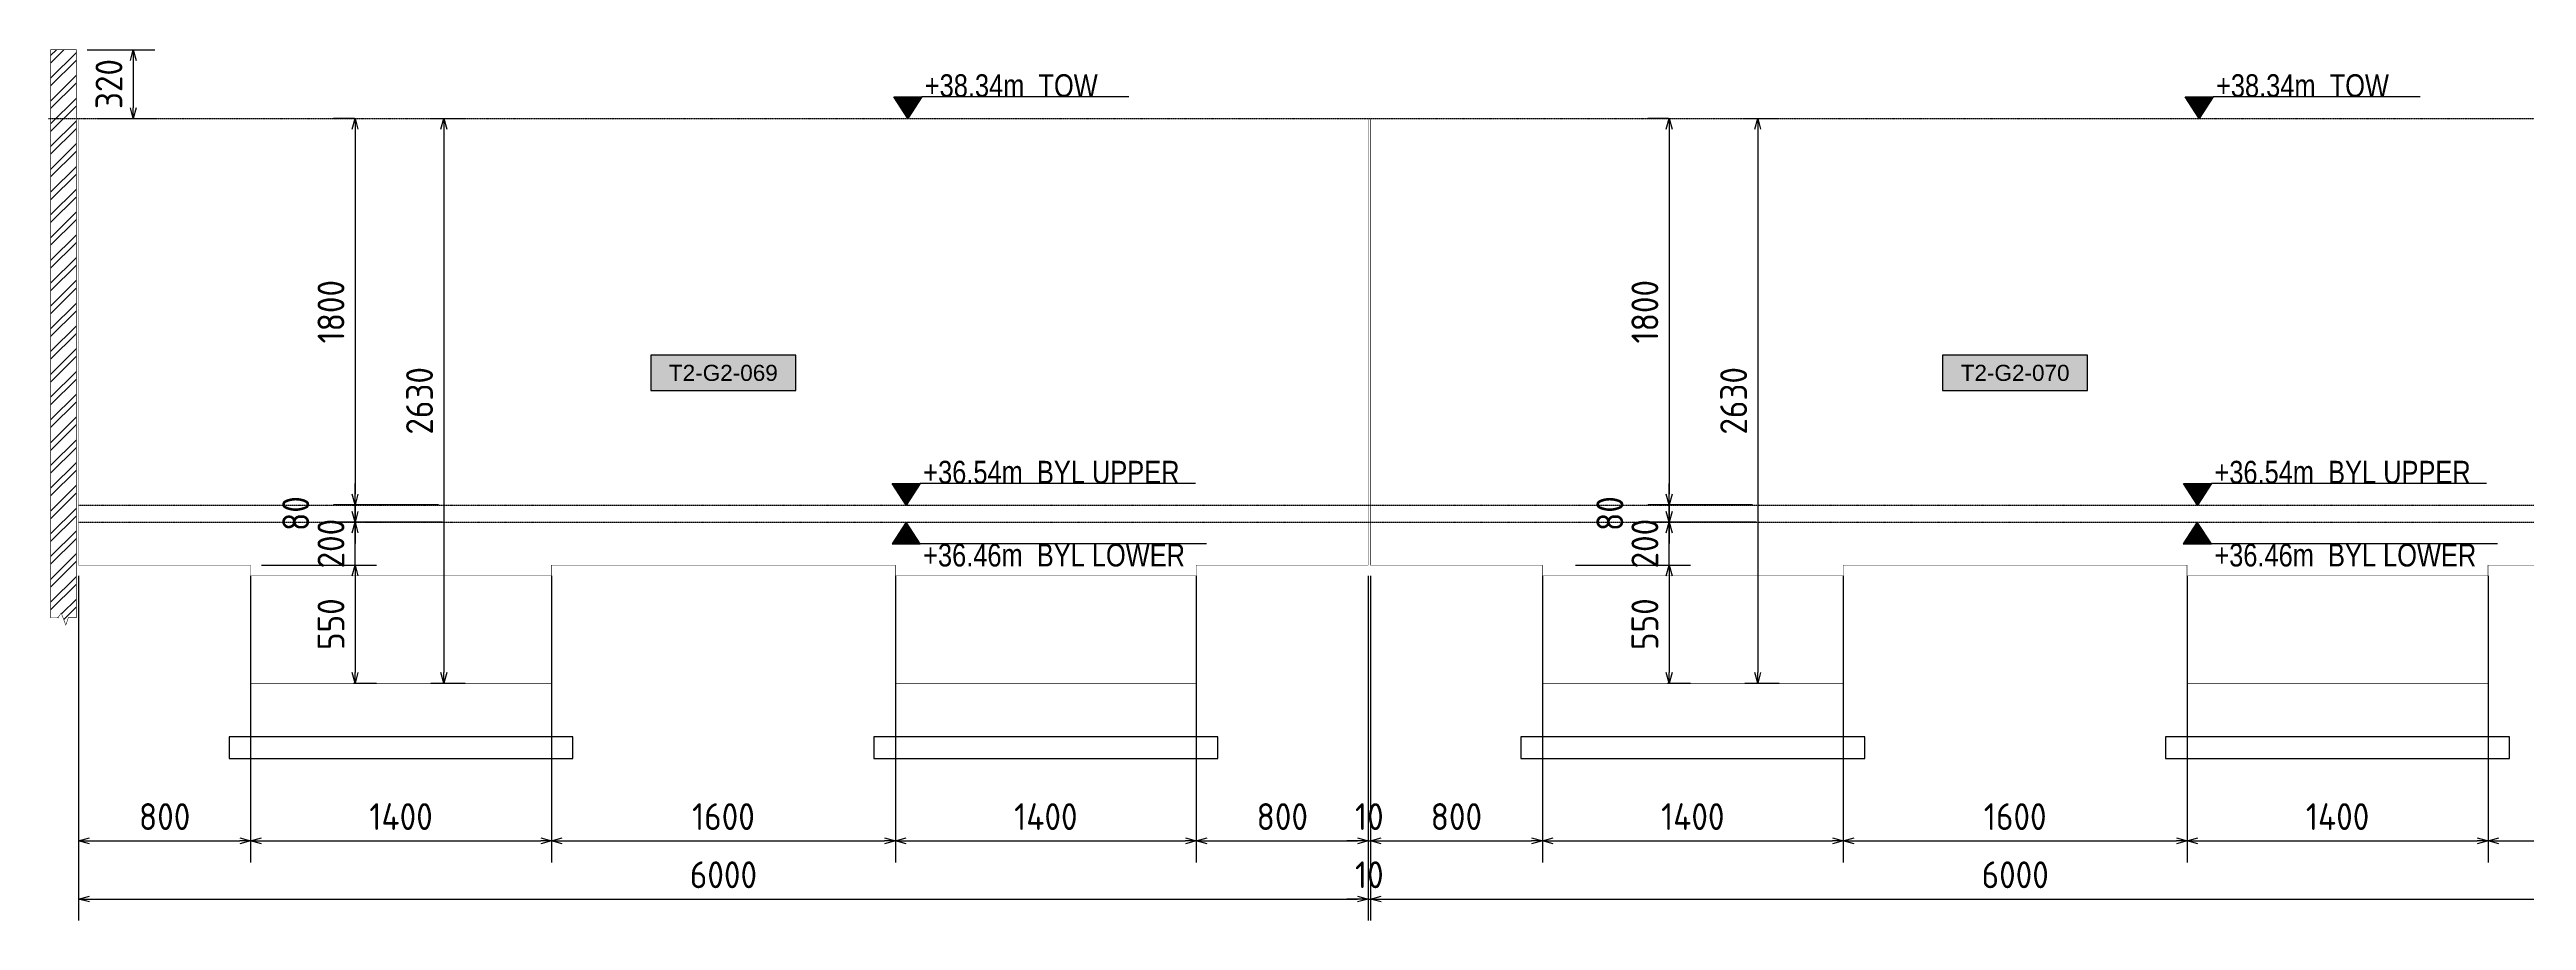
# Model space of a CAD drawing. Header units: centimetres. Extents: x -6122352 to 6876996, y -1694241 to 2592194.
# Drawn here: x 3329328 to 3340852, y 658311 to 662367 of the extents above; entities that cross this region are included whole.
import ezdxf
from ezdxf.enums import TextEntityAlignment as Align

# ---------------------------------------------------------------- set-up
doc = ezdxf.new("R2010")
doc.units = ezdxf.units.CM
doc.header["$MEASUREMENT"] = 0
doc.header["$PDMODE"] = 66
doc.header["$PDSIZE"] = 100
for name, pattern in [('CENTER', [2, 1.25, -0.25, 0.25, -0.25]), ('DASHED2', [0.375, 0.25, -0.125]), ('HIDDEN', [0.375, 0.25, -0.125])]:
    doc.linetypes.add(name, pattern=pattern)
doc.layers.get('Defpoints').update_dxf_attribs({"color": 255, "linetype": 'CENTER'})
for name, color, linetype in [('@MI-TYPE-01', 30, 'Continuous'), ('@MI-TYPE-02', 6, 'Continuous'), ('A-GLASS HATCH', 7, 'Continuous'), ('JML-Dimension', 1, 'Continuous'), ('PANEL-TAGS', 7, 'Continuous'), ('SECTION', 130, 'Continuous')]:
    doc.layers.add(name, color=color, linetype=linetype)
doc.styles.add('PANELTAG_STYLE', font='arial.ttf')
doc.styles.add('Schueco-BEMSTIL', font='isocpeur.ttf', dxfattribs={"width": 0.9})
doc.styles.add('txt-Pisa-std', font='arial.ttf', dxfattribs={"width": 0.8})
doc.dimstyles.new('MI- JWC-TXT-2.5 MM', dxfattribs={"dimscale": 1.5, "dimtxt": 2.5, "dimasz": 1, "dimexe": 2, "dimexo": 1, "dimgap": 1, "dimtad": 1, "dimdec": 0, "dimdsep": 46, "dimtxsty": 'Schueco-BEMSTIL', "dimblk": 'OPEN30', "dimcen": 0, "dimdle": 2, "dimclrd": 140, "dimclre": 8, "dimclrt": 40, "dimadec": 0, "dimazin": 2, "dimtfac": 1, "dimtdec": 0, "dimtix": 1, "dimtmove": 2, "dimatfit": 3, "dimldrblk": 'OPEN', "dimfxl": 2, "dimlwd": -1, "dimlwe": -1, "dimarcsym": 0})

# ---------------------------------------------------------------- blocks, each defined once
blk = doc.blocks.new('*U1142')
at = {"layer": 'JML-Dimension'}
h = blk.add_hatch(color=10, dxfattribs=at)
h.dxf.hatch_style = 1
h.paths.add_polyline_path([(0, 0), (-1.54, 2.37), (1.54, 2.37)])
blk.add_line((24.31, 2.37), (1.54, 2.37), dxfattribs=at)
blk.add_lwpolyline([(0, 0), (-1.54, 2.37), (1.54, 2.37), (0, 0)], dxfattribs=at)
at = {"color": 5, "style": 'txt-Pisa-std', "width": 0.8}
blk.add_attdef('+0.0', text='', height=2.5, dxfattribs=at).set_placement((1.87, 2.37), align=Align.BOTTOM_LEFT)
blk = doc.blocks.new('*U1445')
at = {"layer": 'JML-Dimension'}
h = blk.add_hatch(color=10, dxfattribs=at)
h.dxf.hatch_style = 1
h.paths.add_polyline_path([(0, 0), (-1.54, 2.37), (1.54, 2.37)])
blk.add_line((31.81, 2.37), (1.54, 2.37), dxfattribs=at)
blk.add_lwpolyline([(0, 0), (-1.54, 2.37), (1.54, 2.37), (0, 0)], dxfattribs=at)
at = {"color": 5, "style": 'txt-Pisa-std', "width": 0.8}
blk.add_attdef('+0.0', text='', height=2.5, dxfattribs=at).set_placement((1.87, 2.37), align=Align.BOTTOM_LEFT)
blk = doc.blocks.new('*U1446')
at = {"layer": 'JML-Dimension'}
h = blk.add_hatch(color=10, dxfattribs=at)
h.dxf.hatch_style = 1
h.paths.add_polyline_path([(0, 0), (-1.54, 2.37), (1.54, 2.37)])
blk.add_line((33.03, 2.37), (1.54, 2.37), dxfattribs=at)
blk.add_lwpolyline([(0, 0), (-1.54, 2.37), (1.54, 2.37), (0, 0)], dxfattribs=at)
at = {"color": 5, "style": 'txt-Pisa-std', "width": 0.8}
blk.add_attdef('+0.0', text='', height=2.5, dxfattribs=at).set_placement((1.87, 2.37), align=Align.BOTTOM_LEFT)
blk = doc.blocks.new('_Open30')
at = {"color": 0, "linetype": 'ByBlock', "lineweight": -2}
for p, q in [((-1, 0.27), (0, 0)), ((0, 0), (-1, -0.27)), ((0, 0), (-1, 0))]:
    blk.add_line(p, q, dxfattribs=at)
blk = doc.blocks.new('*D2214')
at = {"layer": '@MI-TYPE-01', "color": 8, "transparency": 16777216}
for p, q in [((3331101, 662046), (3331262, 662046)), ((3331101, 659416), (3331262, 659416))]:
    blk.add_line(p, q, dxfattribs=at)
at = {"layer": '@MI-TYPE-01', "color": 140, "transparency": 16777216}
blk.add_line((3331162, 661996), (3331162, 659466), dxfattribs=at)
at = {"layer": 'Defpoints', "color": 0, "transparency": 16777216}
for p in [(3331051, 662046), (3331051, 659416), (3331162, 659416)]:
    blk.add_point(p, dxfattribs=at)
at = {"layer": '@MI-TYPE-01', "color": 140, "transparency": 16777216, "xscale": 50, "yscale": 50, "zscale": 50}
for p, rotation in [((3331162, 662046), 90), ((3331162, 659416), 270)]:
    blk.add_blockref('_Open30', p, dxfattribs=dict(at, rotation=rotation))
at = {"layer": '@MI-TYPE-01', "color": 40, "transparency": 16777216, "insert": (3331049, 660731), "char_height": 125, "attachment_point": 5, "rotation": 90, "style": 'Schueco-BEMSTIL'}
blk.add_mtext('2630', dxfattribs=at)
blk = doc.blocks.new('_Open')
at = {"color": 0, "linetype": 'ByBlock', "lineweight": -2}
for p, q in [((-1, 0.2), (0, 0)), ((-1, -0.2), (0, 0)), ((0, 0), (-1, 0))]:
    blk.add_line(p, q, dxfattribs=at)
blk = doc.blocks.new('*D2215')
at = {"layer": '@MI-TYPE-01', "color": 8, "transparency": 16777216}
for p, q in [((3330746, 662046), (3330649, 662046)), ((3330746, 660246), (3330649, 660246))]:
    blk.add_line(p, q, dxfattribs=at)
at = {"layer": '@MI-TYPE-01', "color": 140, "transparency": 16777216}
blk.add_line((3330749, 661996), (3330749, 660296), dxfattribs=at)
at = {"layer": 'Defpoints', "color": 0, "transparency": 16777216}
for p in [(3330796, 662046), (3330749, 660246), (3330796, 660246)]:
    blk.add_point(p, dxfattribs=at)
at = {"layer": '@MI-TYPE-01', "color": 140, "transparency": 16777216, "xscale": 50, "yscale": 50, "zscale": 50}
for p, rotation in [((3330749, 662046), 90), ((3330749, 660246), 270)]:
    blk.add_blockref('_Open30', p, dxfattribs=dict(at, rotation=rotation))
at = {"layer": '@MI-TYPE-01', "color": 40, "transparency": 16777216, "insert": (3330637, 661146), "char_height": 125, "attachment_point": 5, "rotation": 90, "style": 'Schueco-BEMSTIL'}
blk.add_mtext('1800', dxfattribs=at)
blk = doc.blocks.new('*D2216')
at = {"layer": '@MI-TYPE-01', "color": 140, "transparency": 16777216}
for p, q in [((3330749, 660296), (3330749, 660346)), ((3330749, 660246), (3330749, 660166)), ((3330749, 660116), (3330749, 660066))]:
    blk.add_line(p, q, dxfattribs=at)
at = {"layer": '@MI-TYPE-01', "color": 8, "transparency": 16777216}
for p, q in [((3331137, 660246), (3330649, 660246)), ((3331154, 660166), (3330649, 660166))]:
    blk.add_line(p, q, dxfattribs=at)
at = {"layer": 'Defpoints', "color": 0, "transparency": 16777216}
for p in [(3331187, 660246), (3330749, 660166), (3331204, 660166)]:
    blk.add_point(p, dxfattribs=at)
at = {"layer": '@MI-TYPE-01', "color": 140, "transparency": 16777216, "xscale": 50, "yscale": 50, "zscale": 50}
for p, rotation in [((3330749, 660246), 270), ((3330749, 660166), 90)]:
    blk.add_blockref('_Open30', p, dxfattribs=dict(at, rotation=rotation))
at = {"layer": '@MI-TYPE-01', "color": 40, "transparency": 16777216, "insert": (3330473, 660206), "char_height": 125, "attachment_point": 5, "rotation": 90, "style": 'Schueco-BEMSTIL'}
blk.add_mtext('80', dxfattribs=at)
blk = doc.blocks.new('*D2217')
at = {"layer": '@MI-TYPE-01', "color": 8, "transparency": 16777216}
for p, q in [((3330313, 659966), (3330849, 659966)), ((3330741, 659416), (3330849, 659416))]:
    blk.add_line(p, q, dxfattribs=at)
at = {"layer": '@MI-TYPE-01', "color": 140, "transparency": 16777216}
blk.add_line((3330749, 659916), (3330749, 659466), dxfattribs=at)
at = {"layer": 'Defpoints', "color": 0, "transparency": 16777216}
for p in [(3330263, 659966), (3330691, 659416), (3330749, 659416)]:
    blk.add_point(p, dxfattribs=at)
at = {"layer": '@MI-TYPE-01', "color": 140, "transparency": 16777216, "xscale": 50, "yscale": 50, "zscale": 50}
for p, rotation in [((3330749, 659966), 90), ((3330749, 659416), 270)]:
    blk.add_blockref('_Open30', p, dxfattribs=dict(at, rotation=rotation))
at = {"layer": '@MI-TYPE-01', "color": 40, "transparency": 16777216, "insert": (3330637, 659691), "char_height": 125, "attachment_point": 5, "rotation": 90, "style": 'Schueco-BEMSTIL'}
blk.add_mtext('550', dxfattribs=at)
blk = doc.blocks.new('T2-ELE FT')
at = {"color": 12, "linetype": 'HIDDEN', "ltscale": 5, "const_width": 2}
blk.add_lwpolyline([(30306558, 1676366), (30306558, 1676866), (30307958, 1676866), (30307958, 1676366)], dxfattribs=at)
at = {"color": 12, "ltscale": 20, "const_width": 2}
blk.add_lwpolyline([(30306558, 1676366), (30307958, 1676366), (30307958, 1676116), (30306558, 1676116)], close=True, dxfattribs=at)
at = {"color": 8, "ltscale": 20}
blk.add_lwpolyline([(30306458, 1676116), (30308058, 1676116), (30308058, 1676016), (30306458, 1676016)], close=True, dxfattribs=at)
blk = doc.blocks.new('*D2161')
at = {"layer": '@MI-TYPE-01', "color": 8, "transparency": 16777216}
for p, q in [((3329463, 659916), (3329463, 658582)), ((3330263, 659916), (3330263, 658582))]:
    blk.add_line(p, q, dxfattribs=at)
at = {"layer": '@MI-TYPE-01', "color": 140, "transparency": 16777216}
blk.add_line((3329513, 658682), (3330213, 658682), dxfattribs=at)
at = {"layer": 'Defpoints', "color": 0, "transparency": 16777216}
for p in [(3329463, 659966), (3330263, 659966), (3330263, 658682)]:
    blk.add_point(p, dxfattribs=at)
at = {"layer": '@MI-TYPE-01', "color": 140, "transparency": 16777216, "xscale": 50, "yscale": 50, "zscale": 50, "rotation": 180}
blk.add_blockref('_Open30', (3329463, 658682), dxfattribs=at)
at = {"layer": '@MI-TYPE-01', "color": 140, "transparency": 16777216, "xscale": 50, "yscale": 50, "zscale": 50}
blk.add_blockref('_Open30', (3330263, 658682), dxfattribs=at)
at = {"layer": '@MI-TYPE-01', "color": 40, "transparency": 16777216, "insert": (3329863, 658795), "char_height": 125, "attachment_point": 5, "style": 'Schueco-BEMSTIL'}
blk.add_mtext('800', dxfattribs=at)
blk = doc.blocks.new('*D2162')
at = {"layer": '@MI-TYPE-01', "color": 8, "transparency": 16777216}
for p, q in [((3331663, 659916), (3331663, 658582)), ((3333263, 659916), (3333263, 658582))]:
    blk.add_line(p, q, dxfattribs=at)
at = {"layer": '@MI-TYPE-01', "color": 140, "transparency": 16777216}
blk.add_line((3331713, 658682), (3333213, 658682), dxfattribs=at)
at = {"layer": 'Defpoints', "color": 0, "transparency": 16777216}
for p in [(3331663, 659966), (3333263, 659966), (3333263, 658682)]:
    blk.add_point(p, dxfattribs=at)
at = {"layer": '@MI-TYPE-01', "color": 140, "transparency": 16777216, "xscale": 50, "yscale": 50, "zscale": 50, "rotation": 180}
blk.add_blockref('_Open30', (3331663, 658682), dxfattribs=at)
at = {"layer": '@MI-TYPE-01', "color": 140, "transparency": 16777216, "xscale": 50, "yscale": 50, "zscale": 50}
blk.add_blockref('_Open30', (3333263, 658682), dxfattribs=at)
at = {"layer": '@MI-TYPE-01', "color": 40, "transparency": 16777216, "insert": (3332463, 658795), "char_height": 125, "attachment_point": 5, "style": 'Schueco-BEMSTIL'}
blk.add_mtext('1600', dxfattribs=at)
blk = doc.blocks.new('*D2163')
at = {"layer": '@MI-TYPE-01', "color": 8, "transparency": 16777216}
for p, q in [((3333263, 659916), (3333263, 658582)), ((3334663, 659916), (3334663, 658582))]:
    blk.add_line(p, q, dxfattribs=at)
at = {"layer": '@MI-TYPE-01', "color": 140, "transparency": 16777216}
blk.add_line((3333313, 658682), (3334613, 658682), dxfattribs=at)
at = {"layer": 'Defpoints', "color": 0, "transparency": 16777216}
for p in [(3333263, 659966), (3334663, 659966), (3334663, 658682)]:
    blk.add_point(p, dxfattribs=at)
at = {"layer": '@MI-TYPE-01', "color": 140, "transparency": 16777216, "xscale": 50, "yscale": 50, "zscale": 50, "rotation": 180}
blk.add_blockref('_Open30', (3333263, 658682), dxfattribs=at)
at = {"layer": '@MI-TYPE-01', "color": 140, "transparency": 16777216, "xscale": 50, "yscale": 50, "zscale": 50}
blk.add_blockref('_Open30', (3334663, 658682), dxfattribs=at)
at = {"layer": '@MI-TYPE-01', "color": 40, "transparency": 16777216, "insert": (3333963, 658795), "char_height": 125, "attachment_point": 5, "style": 'Schueco-BEMSTIL'}
blk.add_mtext('1400', dxfattribs=at)
blk = doc.blocks.new('*D2164')
at = {"layer": '@MI-TYPE-01', "color": 8, "transparency": 16777216}
for p, q in [((3334663, 659916), (3334663, 658582)), ((3335463, 659916), (3335463, 658582))]:
    blk.add_line(p, q, dxfattribs=at)
at = {"layer": '@MI-TYPE-01', "color": 140, "transparency": 16777216}
blk.add_line((3334713, 658682), (3335413, 658682), dxfattribs=at)
at = {"layer": 'Defpoints', "color": 0, "transparency": 16777216}
for p in [(3334663, 659966), (3335463, 659966), (3335463, 658682)]:
    blk.add_point(p, dxfattribs=at)
at = {"layer": '@MI-TYPE-01', "color": 140, "transparency": 16777216, "xscale": 50, "yscale": 50, "zscale": 50, "rotation": 180}
blk.add_blockref('_Open30', (3334663, 658682), dxfattribs=at)
at = {"layer": '@MI-TYPE-01', "color": 140, "transparency": 16777216, "xscale": 50, "yscale": 50, "zscale": 50}
blk.add_blockref('_Open30', (3335463, 658682), dxfattribs=at)
at = {"layer": '@MI-TYPE-01', "color": 40, "transparency": 16777216, "insert": (3335063, 658795), "char_height": 125, "attachment_point": 5, "style": 'Schueco-BEMSTIL'}
blk.add_mtext('800', dxfattribs=at)
blk = doc.blocks.new('*D2165')
at = {"layer": '@MI-TYPE-01', "color": 8, "transparency": 16777216}
for p, q in [((3335463, 659916), (3335463, 658582)), ((3335473, 659916), (3335473, 658582))]:
    blk.add_line(p, q, dxfattribs=at)
at = {"layer": '@MI-TYPE-01', "color": 140, "transparency": 16777216}
for p, q in [((3335413, 658682), (3335363, 658682)), ((3335463, 658682), (3335473, 658682)), ((3335523, 658682), (3335573, 658682))]:
    blk.add_line(p, q, dxfattribs=at)
at = {"layer": 'Defpoints', "color": 0, "transparency": 16777216}
for p in [(3335463, 659966), (3335473, 659966), (3335473, 658682)]:
    blk.add_point(p, dxfattribs=at)
at = {"layer": '@MI-TYPE-01', "color": 140, "transparency": 16777216, "xscale": 50, "yscale": 50, "zscale": 50}
blk.add_blockref('_Open30', (3335463, 658682), dxfattribs=at)
at = {"layer": '@MI-TYPE-01', "color": 140, "transparency": 16777216, "xscale": 50, "yscale": 50, "zscale": 50, "rotation": 180}
blk.add_blockref('_Open30', (3335473, 658682), dxfattribs=at)
at = {"layer": '@MI-TYPE-01', "color": 40, "transparency": 16777216, "insert": (3335468, 658795), "char_height": 125, "attachment_point": 5, "style": 'Schueco-BEMSTIL'}
blk.add_mtext('10', dxfattribs=at)
blk = doc.blocks.new('*D2166')
at = {"layer": '@MI-TYPE-01', "color": 8, "transparency": 16777216}
for p, q in [((3335473, 659916), (3335473, 658582)), ((3336273, 659916), (3336273, 658582))]:
    blk.add_line(p, q, dxfattribs=at)
at = {"layer": '@MI-TYPE-01', "color": 140, "transparency": 16777216}
blk.add_line((3335523, 658682), (3336223, 658682), dxfattribs=at)
at = {"layer": 'Defpoints', "color": 0, "transparency": 16777216}
for p in [(3335473, 659966), (3336273, 659966), (3336273, 658682)]:
    blk.add_point(p, dxfattribs=at)
at = {"layer": '@MI-TYPE-01', "color": 140, "transparency": 16777216, "xscale": 50, "yscale": 50, "zscale": 50, "rotation": 180}
blk.add_blockref('_Open30', (3335473, 658682), dxfattribs=at)
at = {"layer": '@MI-TYPE-01', "color": 140, "transparency": 16777216, "xscale": 50, "yscale": 50, "zscale": 50}
blk.add_blockref('_Open30', (3336273, 658682), dxfattribs=at)
at = {"layer": '@MI-TYPE-01', "color": 40, "transparency": 16777216, "insert": (3335873, 658795), "char_height": 125, "attachment_point": 5, "style": 'Schueco-BEMSTIL'}
blk.add_mtext('800', dxfattribs=at)
blk = doc.blocks.new('*D2167')
at = {"layer": '@MI-TYPE-01', "color": 8, "transparency": 16777216}
for p, q in [((3336273, 659916), (3336273, 658582)), ((3337673, 659916), (3337673, 658582))]:
    blk.add_line(p, q, dxfattribs=at)
at = {"layer": '@MI-TYPE-01', "color": 140, "transparency": 16777216}
blk.add_line((3336323, 658682), (3337623, 658682), dxfattribs=at)
at = {"layer": 'Defpoints', "color": 0, "transparency": 16777216}
for p in [(3336273, 659966), (3337673, 659966), (3337673, 658682)]:
    blk.add_point(p, dxfattribs=at)
at = {"layer": '@MI-TYPE-01', "color": 140, "transparency": 16777216, "xscale": 50, "yscale": 50, "zscale": 50, "rotation": 180}
blk.add_blockref('_Open30', (3336273, 658682), dxfattribs=at)
at = {"layer": '@MI-TYPE-01', "color": 140, "transparency": 16777216, "xscale": 50, "yscale": 50, "zscale": 50}
blk.add_blockref('_Open30', (3337673, 658682), dxfattribs=at)
at = {"layer": '@MI-TYPE-01', "color": 40, "transparency": 16777216, "insert": (3336973, 658795), "char_height": 125, "attachment_point": 5, "style": 'Schueco-BEMSTIL'}
blk.add_mtext('1400', dxfattribs=at)
blk = doc.blocks.new('*D2168')
at = {"layer": '@MI-TYPE-01', "color": 8, "transparency": 16777216}
for p, q in [((3337673, 659916), (3337673, 658582)), ((3339273, 659916), (3339273, 658582))]:
    blk.add_line(p, q, dxfattribs=at)
at = {"layer": '@MI-TYPE-01', "color": 140, "transparency": 16777216}
blk.add_line((3337723, 658682), (3339223, 658682), dxfattribs=at)
at = {"layer": 'Defpoints', "color": 0, "transparency": 16777216}
for p in [(3337673, 659966), (3339273, 659966), (3339273, 658682)]:
    blk.add_point(p, dxfattribs=at)
at = {"layer": '@MI-TYPE-01', "color": 140, "transparency": 16777216, "xscale": 50, "yscale": 50, "zscale": 50, "rotation": 180}
blk.add_blockref('_Open30', (3337673, 658682), dxfattribs=at)
at = {"layer": '@MI-TYPE-01', "color": 140, "transparency": 16777216, "xscale": 50, "yscale": 50, "zscale": 50}
blk.add_blockref('_Open30', (3339273, 658682), dxfattribs=at)
at = {"layer": '@MI-TYPE-01', "color": 40, "transparency": 16777216, "insert": (3338473, 658795), "char_height": 125, "attachment_point": 5, "style": 'Schueco-BEMSTIL'}
blk.add_mtext('1600', dxfattribs=at)
blk = doc.blocks.new('*D2169')
at = {"layer": '@MI-TYPE-01', "color": 8, "transparency": 16777216}
for p, q in [((3339273, 659916), (3339273, 658582)), ((3340673, 659916), (3340673, 658582))]:
    blk.add_line(p, q, dxfattribs=at)
at = {"layer": '@MI-TYPE-01', "color": 140, "transparency": 16777216}
blk.add_line((3339323, 658682), (3340623, 658682), dxfattribs=at)
at = {"layer": 'Defpoints', "color": 0, "transparency": 16777216}
for p in [(3339273, 659966), (3340673, 659966), (3340673, 658682)]:
    blk.add_point(p, dxfattribs=at)
at = {"layer": '@MI-TYPE-01', "color": 140, "transparency": 16777216, "xscale": 50, "yscale": 50, "zscale": 50, "rotation": 180}
blk.add_blockref('_Open30', (3339273, 658682), dxfattribs=at)
at = {"layer": '@MI-TYPE-01', "color": 140, "transparency": 16777216, "xscale": 50, "yscale": 50, "zscale": 50}
blk.add_blockref('_Open30', (3340673, 658682), dxfattribs=at)
at = {"layer": '@MI-TYPE-01', "color": 40, "transparency": 16777216, "insert": (3339973, 658795), "char_height": 125, "attachment_point": 5, "style": 'Schueco-BEMSTIL'}
blk.add_mtext('1400', dxfattribs=at)
blk = doc.blocks.new('*D2177')
at = {"layer": '@MI-TYPE-01', "color": 8, "transparency": 16777216}
for p, q in [((3340673, 659916), (3340673, 658582)), ((3341473, 659916), (3341473, 658582))]:
    blk.add_line(p, q, dxfattribs=at)
at = {"layer": '@MI-TYPE-01', "color": 140, "transparency": 16777216}
blk.add_line((3340723, 658682), (3341423, 658682), dxfattribs=at)
at = {"layer": 'Defpoints', "color": 0, "transparency": 16777216}
for p in [(3340673, 659966), (3341473, 659966), (3341473, 658682)]:
    blk.add_point(p, dxfattribs=at)
at = {"layer": '@MI-TYPE-01', "color": 140, "transparency": 16777216, "xscale": 50, "yscale": 50, "zscale": 50, "rotation": 180}
blk.add_blockref('_Open30', (3340673, 658682), dxfattribs=at)
at = {"layer": '@MI-TYPE-01', "color": 140, "transparency": 16777216, "xscale": 50, "yscale": 50, "zscale": 50}
blk.add_blockref('_Open30', (3341473, 658682), dxfattribs=at)
at = {"layer": '@MI-TYPE-01', "color": 40, "transparency": 16777216, "insert": (3341073, 658795), "char_height": 125, "attachment_point": 5, "style": 'Schueco-BEMSTIL'}
blk.add_mtext('800', dxfattribs=at)
blk = doc.blocks.new('*D2154')
at = {"layer": '@MI-TYPE-01', "color": 8, "transparency": 16777216}
for p, q in [((3329463, 659916), (3329463, 658311)), ((3335463, 659916), (3335463, 658311))]:
    blk.add_line(p, q, dxfattribs=at)
at = {"layer": '@MI-TYPE-01', "color": 140, "transparency": 16777216}
blk.add_line((3329513, 658411), (3335413, 658411), dxfattribs=at)
at = {"layer": 'Defpoints', "color": 0, "transparency": 16777216}
for p in [(3329463, 659966), (3335463, 659966), (3335463, 658411)]:
    blk.add_point(p, dxfattribs=at)
at = {"layer": '@MI-TYPE-01', "color": 140, "transparency": 16777216, "xscale": 50, "yscale": 50, "zscale": 50, "rotation": 180}
blk.add_blockref('_Open30', (3329463, 658411), dxfattribs=at)
at = {"layer": '@MI-TYPE-01', "color": 140, "transparency": 16777216, "xscale": 50, "yscale": 50, "zscale": 50}
blk.add_blockref('_Open30', (3335463, 658411), dxfattribs=at)
at = {"layer": '@MI-TYPE-01', "color": 40, "transparency": 16777216, "insert": (3332463, 658524), "char_height": 125, "attachment_point": 5, "style": 'Schueco-BEMSTIL'}
blk.add_mtext('6000', dxfattribs=at)
blk = doc.blocks.new('*D2155')
at = {"layer": '@MI-TYPE-01', "color": 8, "transparency": 16777216}
for p, q in [((3335463, 659916), (3335463, 658311)), ((3335473, 659916), (3335473, 658311))]:
    blk.add_line(p, q, dxfattribs=at)
at = {"layer": '@MI-TYPE-01', "color": 140, "transparency": 16777216}
for p, q in [((3335413, 658411), (3335363, 658411)), ((3335463, 658411), (3335473, 658411)), ((3335523, 658411), (3335573, 658411))]:
    blk.add_line(p, q, dxfattribs=at)
at = {"layer": 'Defpoints', "color": 0, "transparency": 16777216}
for p in [(3335463, 659966), (3335473, 659966), (3335473, 658411)]:
    blk.add_point(p, dxfattribs=at)
at = {"layer": '@MI-TYPE-01', "color": 140, "transparency": 16777216, "xscale": 50, "yscale": 50, "zscale": 50}
blk.add_blockref('_Open30', (3335463, 658411), dxfattribs=at)
at = {"layer": '@MI-TYPE-01', "color": 140, "transparency": 16777216, "xscale": 50, "yscale": 50, "zscale": 50, "rotation": 180}
blk.add_blockref('_Open30', (3335473, 658411), dxfattribs=at)
at = {"layer": '@MI-TYPE-01', "color": 40, "transparency": 16777216, "insert": (3335468, 658524), "char_height": 125, "attachment_point": 5, "style": 'Schueco-BEMSTIL'}
blk.add_mtext('10', dxfattribs=at)
blk = doc.blocks.new('*D2156')
at = {"layer": '@MI-TYPE-01', "color": 8, "transparency": 16777216}
for p, q in [((3335473, 659916), (3335473, 658311)), ((3341473, 659916), (3341473, 658311))]:
    blk.add_line(p, q, dxfattribs=at)
at = {"layer": '@MI-TYPE-01', "color": 140, "transparency": 16777216}
blk.add_line((3335523, 658411), (3341423, 658411), dxfattribs=at)
at = {"layer": 'Defpoints', "color": 0, "transparency": 16777216}
for p in [(3335473, 659966), (3341473, 659966), (3341473, 658411)]:
    blk.add_point(p, dxfattribs=at)
at = {"layer": '@MI-TYPE-01', "color": 140, "transparency": 16777216, "xscale": 50, "yscale": 50, "zscale": 50, "rotation": 180}
blk.add_blockref('_Open30', (3335473, 658411), dxfattribs=at)
at = {"layer": '@MI-TYPE-01', "color": 140, "transparency": 16777216, "xscale": 50, "yscale": 50, "zscale": 50}
blk.add_blockref('_Open30', (3341473, 658411), dxfattribs=at)
at = {"layer": '@MI-TYPE-01', "color": 40, "transparency": 16777216, "insert": (3338473, 658524), "char_height": 125, "attachment_point": 5, "style": 'Schueco-BEMSTIL'}
blk.add_mtext('6000', dxfattribs=at)
blk = doc.blocks.new('*D2218')
at = {"layer": '@MI-TYPE-01', "color": 8, "transparency": 16777216}
for p, q in [((3329503, 662366), (3329817, 662366)), ((3329552, 662046), (3329817, 662046))]:
    blk.add_line(p, q, dxfattribs=at)
at = {"layer": '@MI-TYPE-01', "color": 140, "transparency": 16777216}
blk.add_line((3329717, 662316), (3329717, 662096), dxfattribs=at)
at = {"layer": 'Defpoints', "color": 0, "transparency": 16777216}
for p in [(3329453, 662366), (3329502, 662046), (3329717, 662046)]:
    blk.add_point(p, dxfattribs=at)
at = {"layer": '@MI-TYPE-01', "color": 140, "transparency": 16777216, "xscale": 50, "yscale": 50, "zscale": 50}
for p, rotation in [((3329717, 662366), 90), ((3329717, 662046), 270)]:
    blk.add_blockref('_Open30', p, dxfattribs=dict(at, rotation=rotation))
at = {"layer": '@MI-TYPE-01', "color": 40, "transparency": 16777216, "insert": (3329604, 662206), "char_height": 125, "attachment_point": 5, "rotation": 90, "style": 'Schueco-BEMSTIL'}
blk.add_mtext('320', dxfattribs=at)
blk = doc.blocks.new('*D2219')
at = {"layer": '@MI-TYPE-01', "color": 140, "transparency": 16777216}
for p, q in [((3330749, 660216), (3330749, 660266)), ((3330749, 659966), (3330749, 660166)), ((3330749, 659916), (3330749, 659866))]:
    blk.add_line(p, q, dxfattribs=at)
at = {"layer": '@MI-TYPE-01', "color": 8, "transparency": 16777216}
for p, q in [((3330799, 660166), (3330849, 660166)), ((3330313, 659966), (3330849, 659966))]:
    blk.add_line(p, q, dxfattribs=at)
at = {"layer": 'Defpoints', "color": 0, "transparency": 16777216}
for p in [(3330749, 660166), (3330749, 660166), (3330263, 659966)]:
    blk.add_point(p, dxfattribs=at)
at = {"layer": '@MI-TYPE-01', "color": 140, "transparency": 16777216, "xscale": 50, "yscale": 50, "zscale": 50}
for p, rotation in [((3330749, 660166), 270), ((3330749, 659966), 90)]:
    blk.add_blockref('_Open30', p, dxfattribs=dict(at, rotation=rotation))
at = {"layer": '@MI-TYPE-01', "color": 40, "transparency": 16777216, "insert": (3330637, 660066), "char_height": 125, "attachment_point": 5, "rotation": 90, "style": 'Schueco-BEMSTIL'}
blk.add_mtext('200', dxfattribs=at)
blk = doc.blocks.new('*D2220')
at = {"layer": '@MI-TYPE-01', "color": 8, "transparency": 16777216}
for p, q in [((3330263, 659916), (3330263, 658582)), ((3331663, 659916), (3331663, 658582))]:
    blk.add_line(p, q, dxfattribs=at)
at = {"layer": '@MI-TYPE-01', "color": 140, "transparency": 16777216}
blk.add_line((3330313, 658682), (3331613, 658682), dxfattribs=at)
at = {"layer": 'Defpoints', "color": 0, "transparency": 16777216}
for p in [(3330263, 659966), (3331663, 659966), (3331663, 658682)]:
    blk.add_point(p, dxfattribs=at)
at = {"layer": '@MI-TYPE-01', "color": 140, "transparency": 16777216, "xscale": 50, "yscale": 50, "zscale": 50, "rotation": 180}
blk.add_blockref('_Open30', (3330263, 658682), dxfattribs=at)
at = {"layer": '@MI-TYPE-01', "color": 140, "transparency": 16777216, "xscale": 50, "yscale": 50, "zscale": 50}
blk.add_blockref('_Open30', (3331663, 658682), dxfattribs=at)
at = {"layer": '@MI-TYPE-01', "color": 40, "transparency": 16777216, "insert": (3330963, 658795), "char_height": 125, "attachment_point": 5, "style": 'Schueco-BEMSTIL'}
blk.add_mtext('1400', dxfattribs=at)
blk = doc.blocks.new('PANELTAG')
at = {"layer": 'PANEL-TAGS', "color": 1}
blk.add_lwpolyline([(-13.5, -3.3), (13.5, -3.3), (13.5, 3.3), (-13.5, 3.3)], close=True, dxfattribs=at)
at = {"layer": 'PANEL-TAGS', "color": 40, "true_color": 0xffd700}
blk.add_solid([(-13.5, -3.3), (13.5, -3.3), (-13.5, 3.3), (13.5, 3.3)], dxfattribs=at)
at = {"layer": 'PANEL-TAGS', "color": 5, "style": 'PANELTAG_STYLE'}
blk.add_attdef('TAGNO', text='', height=3, dxfattribs=at).set_placement((0, 0), align=Align.CENTER)
blk = doc.blocks.new('*D2238')
at = {"layer": '@MI-TYPE-01', "color": 8, "transparency": 16777216}
for p, q in [((3337215, 662046), (3337375, 662046)), ((3337215, 659416), (3337375, 659416))]:
    blk.add_line(p, q, dxfattribs=at)
at = {"layer": '@MI-TYPE-01', "color": 140, "transparency": 16777216}
blk.add_line((3337275, 661996), (3337275, 659466), dxfattribs=at)
at = {"layer": 'Defpoints', "color": 0, "transparency": 16777216}
for p in [(3337165, 662046), (3337165, 659416), (3337275, 659416)]:
    blk.add_point(p, dxfattribs=at)
at = {"layer": '@MI-TYPE-01', "color": 140, "transparency": 16777216, "xscale": 50, "yscale": 50, "zscale": 50}
for p, rotation in [((3337275, 662046), 90), ((3337275, 659416), 270)]:
    blk.add_blockref('_Open30', p, dxfattribs=dict(at, rotation=rotation))
at = {"layer": '@MI-TYPE-01', "color": 40, "transparency": 16777216, "insert": (3337163, 660731), "char_height": 125, "attachment_point": 5, "rotation": 90, "style": 'Schueco-BEMSTIL'}
blk.add_mtext('2630', dxfattribs=at)
blk = doc.blocks.new('*D2239')
at = {"layer": '@MI-TYPE-01', "color": 8, "transparency": 16777216}
for p, q in [((3336860, 662046), (3336763, 662046)), ((3336860, 660246), (3336763, 660246))]:
    blk.add_line(p, q, dxfattribs=at)
at = {"layer": '@MI-TYPE-01', "color": 140, "transparency": 16777216}
blk.add_line((3336863, 661996), (3336863, 660296), dxfattribs=at)
at = {"layer": 'Defpoints', "color": 0, "transparency": 16777216}
for p in [(3336910, 662046), (3336863, 660246), (3336910, 660246)]:
    blk.add_point(p, dxfattribs=at)
at = {"layer": '@MI-TYPE-01', "color": 140, "transparency": 16777216, "xscale": 50, "yscale": 50, "zscale": 50}
for p, rotation in [((3336863, 662046), 90), ((3336863, 660246), 270)]:
    blk.add_blockref('_Open30', p, dxfattribs=dict(at, rotation=rotation))
at = {"layer": '@MI-TYPE-01', "color": 40, "transparency": 16777216, "insert": (3336750, 661146), "char_height": 125, "attachment_point": 5, "rotation": 90, "style": 'Schueco-BEMSTIL'}
blk.add_mtext('1800', dxfattribs=at)
blk = doc.blocks.new('*D2240')
at = {"layer": '@MI-TYPE-01', "color": 140, "transparency": 16777216}
for p, q in [((3336863, 660296), (3336863, 660346)), ((3336863, 660246), (3336863, 660166)), ((3336863, 660116), (3336863, 660066))]:
    blk.add_line(p, q, dxfattribs=at)
at = {"layer": '@MI-TYPE-01', "color": 8, "transparency": 16777216}
for p, q in [((3337251, 660246), (3336763, 660246)), ((3337268, 660166), (3336763, 660166))]:
    blk.add_line(p, q, dxfattribs=at)
at = {"layer": 'Defpoints', "color": 0, "transparency": 16777216}
for p in [(3337301, 660246), (3336863, 660166), (3337318, 660166)]:
    blk.add_point(p, dxfattribs=at)
at = {"layer": '@MI-TYPE-01', "color": 140, "transparency": 16777216, "xscale": 50, "yscale": 50, "zscale": 50}
for p, rotation in [((3336863, 660246), 270), ((3336863, 660166), 90)]:
    blk.add_blockref('_Open30', p, dxfattribs=dict(at, rotation=rotation))
at = {"layer": '@MI-TYPE-01', "color": 40, "transparency": 16777216, "insert": (3336587, 660206), "char_height": 125, "attachment_point": 5, "rotation": 90, "style": 'Schueco-BEMSTIL'}
blk.add_mtext('80', dxfattribs=at)
blk = doc.blocks.new('*D2241')
at = {"layer": '@MI-TYPE-01', "color": 8, "transparency": 16777216}
for p, q in [((3336427, 659966), (3336963, 659966)), ((3336855, 659416), (3336963, 659416))]:
    blk.add_line(p, q, dxfattribs=at)
at = {"layer": '@MI-TYPE-01', "color": 140, "transparency": 16777216}
blk.add_line((3336863, 659916), (3336863, 659466), dxfattribs=at)
at = {"layer": 'Defpoints', "color": 0, "transparency": 16777216}
for p in [(3336377, 659966), (3336805, 659416), (3336863, 659416)]:
    blk.add_point(p, dxfattribs=at)
at = {"layer": '@MI-TYPE-01', "color": 140, "transparency": 16777216, "xscale": 50, "yscale": 50, "zscale": 50}
for p, rotation in [((3336863, 659966), 90), ((3336863, 659416), 270)]:
    blk.add_blockref('_Open30', p, dxfattribs=dict(at, rotation=rotation))
at = {"layer": '@MI-TYPE-01', "color": 40, "transparency": 16777216, "insert": (3336750, 659691), "char_height": 125, "attachment_point": 5, "rotation": 90, "style": 'Schueco-BEMSTIL'}
blk.add_mtext('550', dxfattribs=at)
blk = doc.blocks.new('*D2237')
at = {"layer": '@MI-TYPE-01', "color": 140, "transparency": 16777216}
for p, q in [((3336863, 660216), (3336863, 660266)), ((3336863, 659966), (3336863, 660166)), ((3336863, 659916), (3336863, 659866))]:
    blk.add_line(p, q, dxfattribs=at)
at = {"layer": '@MI-TYPE-01', "color": 8, "transparency": 16777216}
for p, q in [((3336913, 660166), (3336963, 660166)), ((3336427, 659966), (3336963, 659966))]:
    blk.add_line(p, q, dxfattribs=at)
at = {"layer": 'Defpoints', "color": 0, "transparency": 16777216}
for p in [(3336863, 660166), (3336863, 660166), (3336377, 659966)]:
    blk.add_point(p, dxfattribs=at)
at = {"layer": '@MI-TYPE-01', "color": 140, "transparency": 16777216, "xscale": 50, "yscale": 50, "zscale": 50}
for p, rotation in [((3336863, 660166), 270), ((3336863, 659966), 90)]:
    blk.add_blockref('_Open30', p, dxfattribs=dict(at, rotation=rotation))
at = {"layer": '@MI-TYPE-01', "color": 40, "transparency": 16777216, "insert": (3336750, 660066), "char_height": 125, "attachment_point": 5, "rotation": 90, "style": 'Schueco-BEMSTIL'}
blk.add_mtext('200', dxfattribs=at)

msp = doc.modelspace()

# ---------------------------------------------------------------- hatches: boundary and pattern name
at = {"layer": 'A-GLASS HATCH'}
h = msp.add_hatch(dxfattribs=at)
h.set_pattern_fill('ANSI32', color=256, scale=200)
h.set_pattern_definition([(45, (0, -40480.87), (-53.0330086, 53.0330086), []), (45, (35.355, -40480.87), (-53.0330086, 53.0330086), [])])
h.paths.add_polyline_path([(3329452.54485, 659721.41428), (3329452.54485, 662365.63791), (3329332.54485, 662365.63791), (3329332.54485, 659720.57649), (3329366.72301, 659720.81511), (3329381.90192, 659743.3539), (3329403.17294, 659686.85546), (3329415.06827, 659721.15264)])

# ---------------------------------------------------------------- linework, layer by layer
at = {"layer": '@MI-TYPE-01'}
msp.add_lwpolyline([(3329452.54485, 659721.41428, 2.5, 2.5, 0), (3329452.54485, 662365.63791, 2.5, 2.5, 0), (3329332.54485, 662365.63791, 2.5, 2.5, 0), (3329332.54485, 659720.57649, 2.5, 2.5, 0), (3329366.72301, 659720.81511, 2.5, 2.5, 0), (3329381.90192, 659743.3539, 2.5, 2.5, 0), (3329403.17294, 659686.85546, 2.5, 2.5, 0), (3329415.06827, 659721.15264, 2.5, 2.5, 0)], format="xyseb", close=True, dxfattribs=at)
at = {"layer": '@MI-TYPE-01', "const_width": 2.5}
for points in [[(3335462.54485, 662045.63791), (3329462.54485, 662045.63791), (3329462.54485, 659965.63796), (3330262.54485, 659965.63796), (3330262.54485, 659415.63796), (3331662.54485, 659415.63796), (3331662.54485, 659965.63796), (3333262.54485, 659965.63796), (3333262.54485, 659415.63796), (3334662.54485, 659415.63796), (3334662.54485, 659965.63796), (3335462.54485, 659965.63796)], [(3341472.54485, 662045.63791), (3335472.54485, 662045.63791), (3335472.54485, 659965.63796), (3336272.54485, 659965.63796), (3336272.54485, 659415.63796), (3337672.54485, 659415.63796), (3337672.54485, 659965.63796), (3339272.54485, 659965.63796), (3339272.54485, 659415.63796), (3340672.54485, 659415.63796), (3340672.54485, 659965.63796), (3341472.54485, 659965.63796)]]:
    msp.add_lwpolyline(points, close=True, dxfattribs=at)
at = {"layer": '@MI-TYPE-02', "color": 160, "linetype": 'DASHED2', "ltscale": 5}
for points in [[(3329322.54485, 662045.63791), (3353159.08873, 662045.63791)], [(3329462.54485, 660245.63796), (3353392.54485, 660245.63796)], [(3329462.54485, 660165.63796), (3353392.54485, 660165.63796)]]:
    msp.add_lwpolyline(points, dxfattribs=at)

# ---------------------------------------------------------------- block references
at = {"color": 2, "xscale": -1}
for p in [(33638220.70641, -1016950.23581), (33641220.70641, -1016950.23581), (33644230.70641, -1016950.23581), (33647230.70641, -1016950.23581)]:
    msp.add_blockref('T2-ELE FT', p, dxfattribs=at)
at = {"layer": 'PANEL-TAGS'}
ref = msp.add_blockref('PANELTAG', (3332462.54485, 660861.19428), dxfattribs=dict(at, xscale=25, yscale=25, zscale=25))
ref.add_attrib('TAGNO', 'T2-G2-069', dxfattribs={"color": 5, "height": 75, "style": 'PANELTAG_STYLE'}).set_placement((3332462.54485, 660861.19428), align=Align.MIDDLE_CENTER)
ref = msp.add_blockref('PANELTAG', (3338472.54485, 660861.19428), dxfattribs=dict(at, xscale=25, yscale=25, zscale=25))
ref.add_attrib('TAGNO', 'T2-G2-070', dxfattribs={"color": 5, "height": 75, "style": 'PANELTAG_STYLE'}).set_placement((3338472.54485, 660861.19428), align=Align.MIDDLE_CENTER)
at = {"layer": 'SECTION', "color": 6}
ref = msp.add_blockref('*U1142', (3333320.70839, 662045.63791), dxfattribs=dict(at, xscale=42.30147098076819, yscale=42.30147098076819, zscale=42.30147098076819))
ref.add_attrib('+0.0', '+38.34m  TOW', (3333399.83704, 662145.89498), dxfattribs={"layer": 'JML-Dimension', "color": 5, "height": 105.7536775, "style": 'txt-Pisa-std', "width": 0.8})
ref = msp.add_blockref('*U1142', (3339328.20095, 662045.63791), dxfattribs=dict(at, xscale=42.30147098076819, yscale=42.30147098076819, zscale=42.30147098076819))
ref.add_attrib('+0.0', '+38.34m  TOW', (3339407.3296, 662145.89498), dxfattribs={"layer": 'JML-Dimension', "color": 5, "height": 105.7536775, "style": 'txt-Pisa-std', "width": 0.8})
ref = msp.add_blockref('*U1445', (3333313.4149, 660245.63796), dxfattribs=dict(at, xscale=42.30147098076819, yscale=42.30147098076819, zscale=42.30147098076819))
ref.add_attrib('+0.0', '+36.54m  BYL UPPER', (3333392.54355, 660345.89502), dxfattribs={"layer": 'JML-Dimension', "color": 5, "height": 105.7536775, "style": 'txt-Pisa-std', "width": 0.8})
ref = msp.add_blockref('*U1445', (3339320.90746, 660245.63796), dxfattribs=dict(at, xscale=42.30147098076819, yscale=42.30147098076819, zscale=42.30147098076819))
ref.add_attrib('+0.0', '+36.54m  BYL UPPER', (3339400.03611, 660345.89502), dxfattribs={"layer": 'JML-Dimension', "color": 5, "height": 105.7536775, "style": 'txt-Pisa-std', "width": 0.8})
ref = msp.add_blockref('*U1446', (3333312.87489, 660165.63796), dxfattribs=dict(at, xscale=-42.30147098076819, yscale=42.30147098076819, zscale=42.30147098076819, rotation=180))
ref.add_attrib('+0.0', '+36.46m  BYL LOWER', (3333392.00354, 659959.62721), dxfattribs={"layer": 'JML-Dimension', "color": 5, "height": 105.7536775, "style": 'txt-Pisa-std', "width": 0.8})
ref = msp.add_blockref('*U1446', (3339320.36746, 660165.63796), dxfattribs=dict(at, xscale=-42.30147098076819, yscale=42.30147098076819, zscale=42.30147098076819, rotation=180))
ref.add_attrib('+0.0', '+36.46m  BYL LOWER', (3339399.4961, 659959.62721), dxfattribs={"layer": 'JML-Dimension', "color": 5, "height": 105.7536775, "style": 'txt-Pisa-std', "width": 0.8})

# ---------------------------------------------------------------- dimensions: what is measured, and where the dimension line sits
at = {"layer": '@MI-TYPE-01'}
for base, p1, p2, picture, middle in [((3329716.79911, 662045.63791), (3329452.54485, 662365.63791), (3329502.13717, 662045.63791), '*D2218', (3329604.29911, 662205.63791)), ((3330749.04025, 660245.63796), (3330795.80281, 662045.63791), (3330795.80281, 660245.63796), '*D2215', (3330636.54025, 661145.63793)), ((3331161.50186, 659415.63796), (3331051.4018, 662045.63791), (3331051.4018, 659415.63796), '*D2214', (3331049.00186, 660730.63793)), ((3336862.99689, 660245.63796), (3336909.75945, 662045.63791), (3336909.75945, 660245.63796), '*D2239', (3336750.49689, 661145.63793)), ((3337275.4585, 659415.63796), (3337165.35843, 662045.63791), (3337165.35843, 659415.63796), '*D2238', (3337162.9585, 660730.63793)), ((3330749.04025, 660165.63796), (3330262.54485, 659965.63796), (3330749.04025, 660165.63796), '*D2219', (3330636.54025, 660065.63796)), ((3336862.99689, 660165.63796), (3336376.50149, 659965.63796), (3336862.99689, 660165.63796), '*D2237', (3336750.49689, 660065.63796)), ((3330749.04025, 659415.63796), (3330262.54485, 659965.63796), (3330690.68613, 659415.63796), '*D2217', (3330636.54025, 659690.63796)), ((3336862.99689, 659415.63796), (3336376.50149, 659965.63796), (3336804.64277, 659415.63796), '*D2241', (3336750.49689, 659690.63796))]:
    dim = msp.add_linear_dim(base=base, p1=p1, p2=p2, angle=90, dimstyle='MI- JWC-TXT-2.5 MM', dxfattribs=at)
    dim.commit()
    dim.dimension.update_dxf_attribs({"geometry": picture, "text_midpoint": middle})
for base, p1, p2, picture, middle in [((3330749.04025, 660165.63796), (3331186.69124, 660245.63796), (3331203.79879, 660165.63796), '*D2216', (3330472.94569, 660205.63796)), ((3336862.99689, 660165.63796), (3337300.64788, 660245.63796), (3337317.75542, 660165.63796), '*D2240', (3336586.90233, 660205.63796))]:
    dim = msp.add_linear_dim(base=base, p1=p1, p2=p2, angle=90, dimstyle='MI- JWC-TXT-2.5 MM', dxfattribs=at)
    dim.commit()
    dim.dimension.update_dxf_attribs({"geometry": picture, "text_midpoint": middle, "dimtype": 160})
for base, p1, p2, picture, middle in [((3330262.54485, 658682.05647), (3329462.54485, 659965.63796), (3330262.54485, 659965.63796), '*D2161', (3329862.54485, 658794.55647)), ((3335462.54485, 658411.17434), (3329462.54485, 659965.63796), (3335462.54485, 659965.63796), '*D2154', (3332462.54485, 658523.67434)), ((3331662.54485, 658682.05647), (3330262.54485, 659965.63796), (3331662.54485, 659965.63796), '*D2220', (3330962.54485, 658794.55647)), ((3333262.54485, 658682.05647), (3331662.54485, 659965.63796), (3333262.54485, 659965.63796), '*D2162', (3332462.54485, 658794.55647)), ((3334662.54485, 658682.05647), (3333262.54485, 659965.63796), (3334662.54485, 659965.63796), '*D2163', (3333962.54485, 658794.55647)), ((3335462.54485, 658682.05647), (3334662.54485, 659965.63796), (3335462.54485, 659965.63796), '*D2164', (3335062.54485, 658794.55647)), ((3335472.54485, 658682.05647), (3335462.54485, 659965.63796), (3335472.54485, 659965.63796), '*D2165', (3335467.54485, 658794.55647)), ((3335472.54485, 658411.17434), (3335462.54485, 659965.63796), (3335472.54485, 659965.63796), '*D2155', (3335467.54485, 658523.67434)), ((3336272.54485, 658682.05647), (3335472.54485, 659965.63796), (3336272.54485, 659965.63796), '*D2166', (3335872.54485, 658794.55647)), ((3341472.54485, 658411.17434), (3335472.54485, 659965.63796), (3341472.54485, 659965.63796), '*D2156', (3338472.54485, 658523.67434)), ((3337672.54485, 658682.05647), (3336272.54485, 659965.63796), (3337672.54485, 659965.63796), '*D2167', (3336972.54485, 658794.55647)), ((3339272.54485, 658682.05647), (3337672.54485, 659965.63796), (3339272.54485, 659965.63796), '*D2168', (3338472.54485, 658794.55647)), ((3340672.54485, 658682.05647), (3339272.54485, 659965.63796), (3340672.54485, 659965.63796), '*D2169', (3339972.54485, 658794.55647)), ((3341472.54485, 658682.05647), (3340672.54485, 659965.63796), (3341472.54485, 659965.63796), '*D2177', (3341072.54485, 658794.55647))]:
    dim = msp.add_linear_dim(base=base, p1=p1, p2=p2, dimstyle='MI- JWC-TXT-2.5 MM', dxfattribs=at)
    dim.commit()
    dim.dimension.update_dxf_attribs({"geometry": picture, "text_midpoint": middle})

doc.saveas('drawing.dxf')
